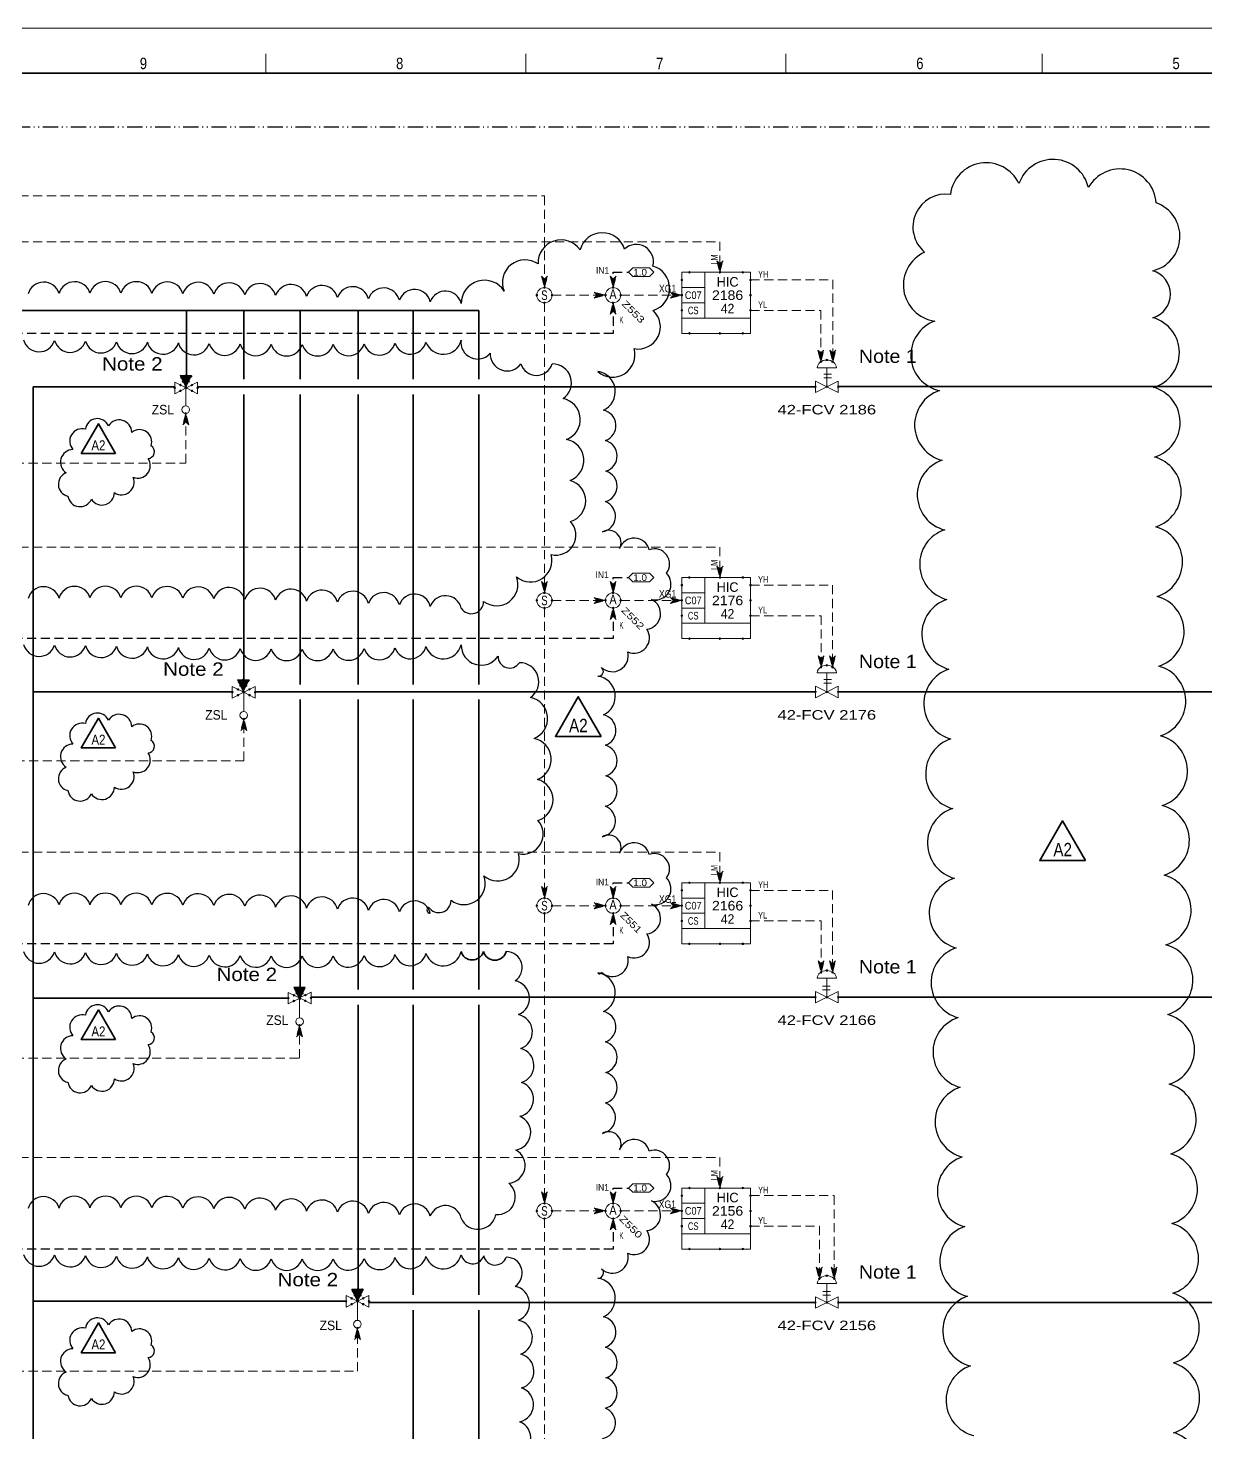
# Model space of a CAD drawing. Header units: millimetres. Extents: x 0 to 841, y 0 to 594.
# Drawn here: x 220.7 to 529.4, y 225.8 to 594 of the extents above; entities that cross this region are included whole.
import ezdxf
from ezdxf.enums import TextEntityAlignment as Align

# ---------------------------------------------------------------- set-up
doc = ezdxf.new("R2010")
doc.units = ezdxf.units.MM
doc.header["$LTSCALE"] = 0.8
doc.header["$PDMODE"] = 32
doc.header["$PDSIZE"] = 0.4
doc.linetypes.add('DASH_DOUBLE_DOT', pattern=[9.2, 5, -1.2, 0.3, -1.2, 0.3, -1.2])
doc.linetypes.add('MEDIUM_DASHED', pattern=[4.5, 3, -1.5])
for name, color, linetype, lineweight in [('1', 7, 'Continuous', 13), ('12', 7, 'Continuous', 25), ('14', 7, 'MEDIUM_DASHED', 25), ('40', 7, 'Continuous', 35), ('43', 7, 'Continuous', 13), ('46', 7, 'MEDIUM_DASHED', 13), ('47', 7, 'Continuous', 13), ('48', 7, 'Continuous', 13), ('50', 7, 'Continuous', 13), ('51', 7, 'Continuous', 25), ('62', 7, 'Continuous', 25), ('9', 7, 'Continuous', 13)]:
    doc.layers.add(name, color=color, linetype=linetype, lineweight=lineweight)
doc.layers.add('36', color=7, linetype='Continuous')
doc.layers.add('45', color=7, linetype='Continuous')

msp = doc.modelspace()

# ---------------------------------------------------------------- linework, layer by layer
at = {"layer": '1'}
for p, q in [((282.9756, 587.2614), (282.9756, 582.2276)), ((351.1362, 587.2614), (351.1362, 582.2276)), ((419.2969, 587.2614), (419.2969, 582.2276)), ((486.4551, 587.2614), (486.4551, 582.2276))]:
    msp.add_line(p, q, dxfattribs=at)
at = {"layer": '1', "lineweight": 35}
msp.add_lwpolyline([(829.263, 112.0142), (829.263, 582.2276), (10.3331, 582.2276), (10.3331, 10.3819)], dxfattribs=at)
at = {"layer": '12', "linetype": 'DASH_DOUBLE_DOT'}
msp.add_line((626, 568), (26, 568), dxfattribs=at)
at = {"layer": '12'}
for p, q in [((292.4031, 342.5197), (290.3559, 342.5197)), ((292.0882, 342.4409), (290.4346, 342.4409)), ((293.2693, 342.5197), (290.5134, 342.5197)), ((293.1906, 342.4409), (290.5134, 342.4409)), ((291.8236, 340.2583), (293.0047, 342.6205)), ((292.7024, 342.4724), (292.5449, 342.3937)), ((290.5134, 342.2047), (291.6945, 339.8425)), ((292.8756, 342.3622), (290.5921, 342.3622)), ((292.7969, 342.2835), (290.5921, 342.2835)), ((290.5921, 342.126), (292.6394, 342.126)), ((293.1118, 342.3622), (290.6709, 342.3622)), ((290.8283, 342.0472), (290.8283, 342.126)), ((290.9071, 341.5748), (292.7181, 341.5748)), ((291.0646, 342.126), (291.7732, 340.4724)), ((291.3008, 341.9685), (291.3008, 341.811)), ((292.4819, 342.0472), (292.4031, 342.0472)), ((292.6236, 342.3937), (292.4661, 342.315)), ((292.5449, 342.315), (292.4661, 342.2362)), ((292.7811, 341.9055), (292.7024, 341.8268)), ((308.4882, 263.3858), (305.7323, 263.3858)), ((308.4094, 263.2283), (305.9685, 263.2283)), ((308.3307, 263.0709), (306.0472, 263.0709)), ((308.252, 262.9134), (306.2047, 262.9134)), ((306.3386, 262.5984), (306.8898, 261.2598)), ((308.0157, 262.7559), (306.4409, 262.7559)), ((308.0157, 262.5984), (306.7559, 262.5984)), ((306.9134, 262.4409), (307.2283, 262.9134)), ((306.9134, 261.811), (307.3071, 262.4409)), ((306.9921, 260.5512), (307.8583, 262.2835)), ((307.9134, 263.1496), (307.9134, 262.9921)), ((308.2283, 263.3858), (308.0709, 263.3071))]:
    msp.add_line(p, q, dxfattribs=at)
at = {"layer": '12', "lineweight": 13}
msp.add_lwpolyline([(0, 594), (841, 594), (841, 0), (0, 0)], close=True, dxfattribs=at)
at = {"layer": '12'}
for points in [[(263.3386, 502.8346), (260.5827, 502.8346), (262, 500), (263.4173, 502.8346)], [(263.3386, 502.7559), (260.6614, 502.7559), (262, 500.0787)], [(262.6299, 501.8898), (262, 500.6299), (261.5276, 501.8898)], [(278.4283, 423.0709), (275.6724, 423.0709), (277.0898, 420.2362), (278.5071, 423.0709)], [(278.4283, 422.9921), (275.7512, 422.9921), (277.0898, 420.315)], [(277.7197, 422.126), (277.0898, 420.8661), (276.6173, 422.126)], [(292.4661, 341.5118), (291.8362, 340.252), (291.3638, 341.5118)], [(308.2283, 263.3858), (305.5512, 263.3858), (306.8898, 260.7087)], [(307.5197, 262.5197), (306.8898, 261.2598), (306.4173, 262.5197)]]:
    msp.add_lwpolyline(points, close=True, dxfattribs=at)
for points in [[(263.3386, 502.7559), (263.1811, 502.6772), (260.7402, 502.6772), (262, 500.1575), (263.2598, 502.6772), (263.1024, 502.5984), (260.8189, 502.5984), (262, 500.2362), (263.1811, 502.5984), (263.1024, 502.5197), (260.8976, 502.5197)], [(263.0236, 502.5197), (263.0236, 502.3622), (260.9764, 502.3622)], [(260.9764, 502.3622), (260.9764, 502.4409), (263.0236, 502.4409)], [(263.0236, 502.3622), (262, 500.315), (261.0551, 502.3622), (261.0551, 502.2047), (261.1339, 502.2835), (262.9449, 502.2835), (262.8661, 502.2047), (261.2126, 502.2047), (262, 500.3937), (262.8661, 502.126), (261.2913, 502.126), (262, 500.4724), (262.7874, 502.0472), (261.3701, 502.0472), (262, 500.5512), (262.7087, 501.9685), (261.4488, 501.9685), (262, 500.6299)], [(262.6299, 501.8898), (262.4724, 501.811), (261.6063, 501.811), (262, 500.7087), (262.5512, 501.811), (262.3937, 501.7323), (261.685, 501.7323), (262, 500.8661), (262, 500.7874), (262.4724, 501.6535), (262.3937, 501.6535), (261.7638, 501.6535), (262, 500.9449), (262.3937, 501.5748), (261.8425, 501.5748), (262, 501.1024), (262, 501.0236), (262.315, 501.4961), (261.9213, 501.4961), (262.0787, 501.1811), (262.2362, 501.4173), (262, 501.4173), (262.0787, 501.3386)], [(278.4283, 422.9921), (278.2709, 422.9134), (275.8299, 422.9134), (277.0898, 420.3937), (278.3496, 422.9134), (278.1921, 422.8346), (275.9087, 422.8346), (277.0898, 420.4724), (278.2709, 422.8346), (278.1921, 422.7559), (275.9874, 422.7559)], [(278.1134, 422.7559), (278.1134, 422.5984), (276.0661, 422.5984)], [(276.0661, 422.5984), (276.0661, 422.6772), (278.1134, 422.6772)], [(278.1134, 422.5984), (277.0898, 420.5512), (276.1449, 422.5984), (276.1449, 422.4409), (276.2236, 422.5197), (278.0346, 422.5197), (277.9559, 422.4409), (276.3024, 422.4409), (277.0898, 420.6299), (277.9559, 422.3622), (276.3811, 422.3622), (277.0898, 420.7087), (277.8772, 422.2835), (276.4598, 422.2835), (277.0898, 420.7874), (277.7984, 422.2047), (276.5386, 422.2047), (277.0898, 420.8661)], [(277.7197, 422.126), (277.5622, 422.0472), (276.6961, 422.0472), (277.0898, 420.9449), (277.6409, 422.0472), (277.4835, 421.9685), (276.7748, 421.9685), (277.0898, 421.1024), (277.0898, 421.0236), (277.5622, 421.8898), (277.4835, 421.8898), (276.8535, 421.8898), (277.0898, 421.1811), (277.4835, 421.811), (276.9323, 421.811), (277.0898, 421.3386), (277.0898, 421.2598), (277.4047, 421.7323), (277.011, 421.7323), (277.1685, 421.4173), (277.326, 421.6535), (277.0898, 421.6535), (277.1685, 421.5748)], [(290.4189, 342.4567), (291.8362, 339.622), (293.2535, 342.4567)], [(290.4976, 342.378), (291.8362, 339.7008), (293.1748, 342.378)], [(290.5764, 342.2992), (291.8362, 339.7795), (293.0961, 342.2992)], [(292.8598, 341.9843), (291.8362, 339.937), (290.8913, 341.9843), (290.8913, 341.8268), (290.9701, 341.9055)], [(291.0488, 341.8268), (291.8362, 340.0157), (292.7024, 341.748), (291.1276, 341.748)], [(291.8362, 340.0945), (292.6236, 341.6693), (291.2063, 341.6693), (291.8362, 340.1732), (292.5449, 341.5906), (291.285, 341.5906), (291.8362, 340.252)], [(292.4661, 341.5118), (292.3087, 341.4331), (291.4425, 341.4331), (291.8362, 340.3307), (292.3874, 341.4331), (292.2299, 341.3543), (291.5213, 341.3543), (291.8362, 340.4882), (291.8362, 340.4094), (292.3087, 341.2756), (292.2299, 341.2756), (291.6, 341.2756), (291.8362, 340.5669), (292.2299, 341.1969), (291.6787, 341.1969), (291.8362, 340.7244), (291.8362, 340.6457), (292.1512, 341.1181), (291.7575, 341.1181), (291.915, 340.8031), (292.0724, 341.0394), (291.8362, 341.0394), (291.915, 340.9606)], [(305.4724, 263.4646), (306.8898, 260.6299), (308.3071, 263.4646), (308.2283, 263.4646)], [(305.6299, 263.3071), (306.8898, 260.7874), (308.1496, 263.3071), (307.9921, 263.2283)], [(305.7087, 263.2283), (306.8898, 260.8661), (308.0709, 263.2283), (307.9921, 263.1496), (305.7874, 263.1496)], [(305.8661, 262.9921), (305.8661, 263.0709), (307.9134, 263.0709)], [(307.9134, 262.9921), (306.8898, 260.9449), (305.9449, 262.9921), (305.9449, 262.8346), (306.0236, 262.9134), (307.8346, 262.9134), (307.7559, 262.8346), (306.1024, 262.8346), (306.8898, 261.0236)], [(306.1811, 262.7559), (306.8898, 261.1024), (307.6772, 262.6772), (306.2598, 262.6772), (306.8898, 261.1811), (307.5984, 262.5984)], [(307.5197, 262.5197), (307.3622, 262.4409), (306.4961, 262.4409), (306.8898, 261.3386), (307.4409, 262.4409), (307.2835, 262.3622), (306.5748, 262.3622), (306.8898, 261.4961), (306.8898, 261.4173), (307.3622, 262.2835), (307.2835, 262.2835), (306.6535, 262.2835), (306.8898, 261.5748)], [(307.2835, 262.2047), (306.7323, 262.2047), (306.8898, 261.7323), (306.8898, 261.6535)], [(307.2047, 262.126), (306.811, 262.126), (306.9685, 261.811), (307.126, 262.0472), (306.8898, 262.0472), (306.9685, 261.9685)]]:
    msp.add_lwpolyline(points, dxfattribs=at)
for p in [(260.9764, 502.3622), (263.3386, 502.7559), (276.0661, 422.5984), (278.4283, 422.9921), (291.6157, 342.0472), (291.852, 341.9685), (305.8661, 262.9921), (308.2283, 263.3858)]:
    msp.add_point(p, dxfattribs=at)
at = {"layer": '14'}
for points in [[(374, 526), (374, 530), (378, 530)], [(374, 522), (374, 514), (174, 514)], [(374, 446), (374, 450), (378, 450)], [(374, 442), (374, 434), (174, 434)], [(374, 366), (374, 370), (378, 370)], [(374, 362), (374, 354), (174, 354)], [(374, 286), (374, 290), (378, 290)], [(374, 286), (374, 290), (378, 290)], [(374, 282), (374, 274), (174, 274)]]:
    msp.add_lwpolyline(points, dxfattribs=at)
at = {"layer": '40'}
for p, q in [((91, 520), (277.2, 520)), ((262.2, 502.6772), (262.2, 520)), ((277.2, 502), (277.2, 520)), ((292, 502), (292, 520)), ((307.2, 502), (307.2, 520)), ((321.6, 502), (321.6, 520)), ((338.8, 502), (338.8, 520)), ((222, 500), (259.1102, 500)), ((265.1102, 500), (427, 500)), ((277.2, 423.0709), (277.2, 498)), ((292, 422), (292, 498)), ((307.2, 422), (307.2, 498)), ((321.6, 422), (321.6, 498)), ((338.8, 422), (338.8, 498)), ((433, 500.0315), (566, 500.0315)), ((222, 420), (274.4205, 420)), ((280.2, 420), (427, 420)), ((566, 420), (433, 420)), ((292, 341.748), (292, 418)), ((307.2, 342), (307.2, 418)), ((321.6, 342), (321.6, 418)), ((338.8, 342), (338.8, 418)), ((288.9331, 339.763), (222, 339.763)), ((294.848, 340), (427, 340)), ((568, 340), (433, 340)), ((307.2, 263.3858), (307.2, 338)), ((321.6, 262), (321.6, 338)), ((338.8, 262), (338.8, 338)), ((303.8087, 260.3362), (222, 260.3362)), ((310, 260), (427, 260)), ((321.6, 183.1496), (321.6, 258)), ((338.8, 182), (338.8, 258)), ((433, 260), (568, 260))]:
    msp.add_line(p, q, dxfattribs=at)
for points in [[(277.2, 520), (292, 520), (307.2, 520), (321.6, 520), (338.8, 520)], [(222, 100), (222, 339.763), (222, 500)]]:
    msp.add_lwpolyline(points, dxfattribs=at)
at = {"layer": '43'}
for p, q in [((379.126, 531.126), (383.578, 531.126)), ((383.578, 528.874), (379.126, 528.874)), ((379.126, 451.126), (383.578, 451.126)), ((383.578, 448.874), (379.126, 448.874)), ((379.126, 371.126), (383.578, 371.126)), ((383.578, 368.874), (379.126, 368.874)), ((379.126, 291.126), (383.578, 291.126)), ((379.126, 291.126), (383.578, 291.126)), ((383.578, 288.874), (379.126, 288.874)), ((383.578, 288.874), (379.126, 288.874))]:
    msp.add_line(p, q, dxfattribs=at)
for points in [[(379.126, 531.126), (378, 530), (379.126, 528.874)], [(383.578, 531.126), (384.7039, 530), (383.578, 528.874)], [(379.126, 451.126), (378, 450), (379.126, 448.874)], [(383.578, 451.126), (384.7039, 450), (383.578, 448.874)], [(379.126, 371.126), (378, 370), (379.126, 368.874)], [(383.578, 371.126), (384.7039, 370), (383.578, 368.874)], [(379.126, 291.126), (378, 290), (379.126, 288.874)], [(379.126, 291.126), (378, 290), (379.126, 288.874)], [(383.578, 291.126), (384.7039, 290), (383.578, 288.874)], [(383.578, 291.126), (384.7039, 290), (383.578, 288.874)]]:
    msp.add_lwpolyline(points, dxfattribs=at)
at = {"layer": '46'}
for p, q in [((358, 524), (372, 524)), ((376, 524), (392, 524)), ((358, 444), (372, 444)), ((376, 444), (392, 444)), ((358, 364), (372, 364)), ((376, 364), (392, 364)), ((358, 284), (372, 284)), ((376, 284), (392, 284))]:
    msp.add_line(p, q, dxfattribs=at)
for points in [[(96, 550), (356, 550), (356, 526), (356.8, 529), (356, 528.2), (355.2, 529), (356, 526)], [(186, 538), (402, 538), (402, 530), (402.8, 533), (402, 532.2), (401.2, 533), (402, 530)], [(410, 528), (431.5614, 528), (431.5614, 506.5614), (432.3614, 509.5614), (431.5614, 508.7614), (430.7614, 509.5614), (431.5614, 506.5614)], [(356, 522), (356, 446), (356.8, 449), (356, 448.2), (355.2, 449), (356, 446)], [(410, 520), (428.4386, 520), (428.4386, 506.5614), (429.2386, 509.5614), (428.4386, 508.7614), (427.6386, 509.5614), (428.4386, 506.5614)], [(138, 480), (262, 480), (262, 493), (261.2, 490), (262, 490.8), (262.8, 490), (262, 493)], [(186, 458), (402, 458), (402, 450), (402.8, 453), (402, 452.2), (401.2, 453), (402, 450)], [(410, 448), (431.5, 448), (431.5, 426.5), (432.3, 429.5), (431.5, 428.7), (430.7, 429.5), (431.5, 426.5)], [(356, 442), (356, 366), (356.8, 369), (356, 368.2), (355.2, 369), (356, 366)], [(410, 440), (428.5, 440), (428.5, 426.5), (429.3, 429.5), (428.5, 428.7), (427.7, 429.5), (428.5, 426.5)], [(138.1213, 402), (277.2, 402), (277.2, 412.9213), (276.4, 409.9213), (277.2, 410.7213), (278, 409.9213), (277.2, 412.9213)], [(186, 378), (402, 378), (402, 370), (402.8, 373), (402, 372.2), (401.2, 373), (402, 370)], [(410, 368), (431.5, 368), (431.5, 346.5), (432.3, 349.5), (431.5, 348.7), (430.7, 349.5), (431.5, 346.5)], [(356, 362), (356, 286), (356.8, 289), (356, 288.2), (355.2, 289), (356, 286)], [(410, 360), (428.5, 360), (428.5, 346.5), (429.3, 349.5), (428.5, 348.7), (427.7, 349.5), (428.5, 346.5)], [(138, 324), (291.8362, 324), (291.8362, 332.622), (291.0362, 329.622), (291.8362, 330.422), (292.6362, 329.622), (291.8362, 332.622)], [(186, 298), (402, 298), (402, 290), (402.8, 293), (402, 292.2), (401.2, 293), (402, 290)], [(410, 288), (431.9559, 288), (431.9559, 266.2449), (432.7559, 269.2449), (431.9559, 268.4449), (431.1559, 269.2449), (431.9559, 266.2449)], [(356, 282), (356, 206), (356.8, 209), (356, 208.2), (355.2, 209), (356, 206)], [(410, 280), (428.0441, 280), (428.0441, 266.2449), (428.8441, 269.2449), (428.0441, 268.4449), (427.2441, 269.2449), (428.0441, 266.2449)], [(138, 242), (307, 242), (307, 253.315), (306.2, 250.315), (307, 251.115), (307.8, 250.315), (307, 253.315)]]:
    msp.add_lwpolyline(points, dxfattribs=at)
for points in [[(402, 530.4), (402.6, 532.6), (402, 532), (401.4, 532.6)], [(402, 530.8), (402.4, 532.2), (402, 531.8), (401.6, 532.2)], [(402, 531.2), (402.2, 531.8), (402, 531.6), (401.8, 531.8)], [(356, 526.4), (356.6, 528.6), (356, 528), (355.4, 528.6)], [(356, 526.8), (356.4, 528.2), (356, 527.8), (355.6, 528.2)], [(356, 527.2), (356.2, 527.8), (356, 527.6), (355.8, 527.8)], [(374, 526), (374.8, 529), (374, 528.2), (373.2, 529)], [(374, 526.4), (374.6, 528.6), (374, 528), (373.4, 528.6)], [(374, 526.8), (374.4, 528.2), (374, 527.8), (373.6, 528.2)], [(374, 527.2), (374.2, 527.8), (374, 527.6), (373.8, 527.8)], [(372, 524), (369, 524.8), (369.8, 524), (369, 523.2)], [(371.6, 524), (369.4, 524.6), (370, 524), (369.4, 523.4)], [(371.2, 524), (369.8, 524.4), (370.2, 524), (369.8, 523.6)], [(370.8, 524), (370.2, 524.2), (370.4, 524), (370.2, 523.8)], [(392, 524), (389, 524.8), (389.8, 524), (389, 523.2)], [(391.6, 524), (389.4, 524.6), (390, 524), (389.4, 523.4)], [(391.2, 524), (389.8, 524.4), (390.2, 524), (389.8, 523.6)], [(390.8, 524), (390.2, 524.2), (390.4, 524), (390.2, 523.8)], [(374, 522.0315), (374.8, 519.0315), (374, 519.8315), (373.2, 519.0315)], [(374, 521.6315), (374.6, 519.4315), (374, 520.0315), (373.4, 519.4315)], [(374, 521.2315), (374.4, 519.8315), (374, 520.2315), (373.6, 519.8315)], [(374, 520.8315), (374.2, 520.2315), (374, 520.4315), (373.8, 520.2315)], [(428.4386, 506.9614), (429.0386, 509.1614), (428.4386, 508.5614), (427.8386, 509.1614)], [(428.4386, 507.3614), (428.8386, 508.7614), (428.4386, 508.3614), (428.0386, 508.7614)], [(428.4386, 507.7614), (428.6386, 508.3614), (428.4386, 508.1614), (428.2386, 508.3614)], [(431.5614, 506.9614), (432.1614, 509.1614), (431.5614, 508.5614), (430.9614, 509.1614)], [(431.5614, 507.3614), (431.9614, 508.7614), (431.5614, 508.3614), (431.1614, 508.7614)], [(431.5614, 507.7614), (431.7614, 508.3614), (431.5614, 508.1614), (431.3614, 508.3614)], [(262, 492.6), (261.4, 490.4), (262, 491), (262.6, 490.4)], [(262, 492.2), (261.6, 490.8), (262, 491.2), (262.4, 490.8)], [(262, 491.8), (261.8, 491.2), (262, 491.4), (262.2, 491.2)], [(402, 450.4), (402.6, 452.6), (402, 452), (401.4, 452.6)], [(402, 450.8), (402.4, 452.2), (402, 451.8), (401.6, 452.2)], [(402, 451.2), (402.2, 451.8), (402, 451.6), (401.8, 451.8)], [(356, 446.4), (356.6, 448.6), (356, 448), (355.4, 448.6)], [(356, 446.8), (356.4, 448.2), (356, 447.8), (355.6, 448.2)], [(356, 447.2), (356.2, 447.8), (356, 447.6), (355.8, 447.8)], [(374, 446), (374.8, 449), (374, 448.2), (373.2, 449)], [(374, 446.4), (374.6, 448.6), (374, 448), (373.4, 448.6)], [(374, 446.8), (374.4, 448.2), (374, 447.8), (373.6, 448.2)], [(374, 447.2), (374.2, 447.8), (374, 447.6), (373.8, 447.8)], [(372, 444), (369, 444.8), (369.8, 444), (369, 443.2)], [(371.6, 444), (369.4, 444.6), (370, 444), (369.4, 443.4)], [(371.2, 444), (369.8, 444.4), (370.2, 444), (369.8, 443.6)], [(370.8, 444), (370.2, 444.2), (370.4, 444), (370.2, 443.8)], [(374, 442.0315), (374.8, 439.0315), (374, 439.8315), (373.2, 439.0315)], [(392, 444), (389, 444.8), (389.8, 444), (389, 443.2)], [(391.6, 444), (389.4, 444.6), (390, 444), (389.4, 443.4)], [(391.2, 444), (389.8, 444.4), (390.2, 444), (389.8, 443.6)], [(390.8, 444), (390.2, 444.2), (390.4, 444), (390.2, 443.8)], [(374, 441.6315), (374.6, 439.4315), (374, 440.0315), (373.4, 439.4315)], [(374, 441.2315), (374.4, 439.8315), (374, 440.2315), (373.6, 439.8315)], [(374, 440.8315), (374.2, 440.2315), (374, 440.4315), (373.8, 440.2315)], [(428.5, 426.9), (429.1, 429.1), (428.5, 428.5), (427.9, 429.1)], [(428.5, 427.3), (428.9, 428.7), (428.5, 428.3), (428.1, 428.7)], [(428.5, 427.7), (428.7, 428.3), (428.5, 428.1), (428.3, 428.3)], [(431.5, 426.9), (432.1, 429.1), (431.5, 428.5), (430.9, 429.1)], [(431.5, 427.3), (431.9, 428.7), (431.5, 428.3), (431.1, 428.7)], [(431.5, 427.7), (431.7, 428.3), (431.5, 428.1), (431.3, 428.3)], [(277.2, 412.5213), (276.6, 410.3213), (277.2, 410.9213), (277.8, 410.3213)], [(277.2, 412.1213), (276.8, 410.7213), (277.2, 411.1213), (277.6, 410.7213)], [(277.2, 411.7213), (277, 411.1213), (277.2, 411.3213), (277.4, 411.1213)], [(402, 370.4), (402.6, 372.6), (402, 372), (401.4, 372.6)], [(402, 370.8), (402.4, 372.2), (402, 371.8), (401.6, 372.2)], [(356, 366.4), (356.6, 368.6), (356, 368), (355.4, 368.6)], [(356, 366.8), (356.4, 368.2), (356, 367.8), (355.6, 368.2)], [(374, 366), (374.8, 369), (374, 368.2), (373.2, 369)], [(374, 366.4), (374.6, 368.6), (374, 368), (373.4, 368.6)], [(374, 366.8), (374.4, 368.2), (374, 367.8), (373.6, 368.2)], [(402, 371.2), (402.2, 371.8), (402, 371.6), (401.8, 371.8)], [(356, 367.2), (356.2, 367.8), (356, 367.6), (355.8, 367.8)], [(372, 364), (369, 364.8), (369.8, 364), (369, 363.2)], [(371.6, 364), (369.4, 364.6), (370, 364), (369.4, 363.4)], [(374, 367.2), (374.2, 367.8), (374, 367.6), (373.8, 367.8)], [(392, 364), (389, 364.8), (389.8, 364), (389, 363.2)], [(391.6, 364), (389.4, 364.6), (390, 364), (389.4, 363.4)], [(371.2, 364), (369.8, 364.4), (370.2, 364), (369.8, 363.6)], [(370.8, 364), (370.2, 364.2), (370.4, 364), (370.2, 363.8)], [(374, 362.0315), (374.8, 359.0315), (374, 359.8315), (373.2, 359.0315)], [(374, 361.6315), (374.6, 359.4315), (374, 360.0315), (373.4, 359.4315)], [(374, 361.2315), (374.4, 359.8315), (374, 360.2315), (373.6, 359.8315)], [(374, 360.8315), (374.2, 360.2315), (374, 360.4315), (373.8, 360.2315)], [(391.2, 364), (389.8, 364.4), (390.2, 364), (389.8, 363.6)], [(390.8, 364), (390.2, 364.2), (390.4, 364), (390.2, 363.8)], [(428.5, 346.9), (429.1, 349.1), (428.5, 348.5), (427.9, 349.1)], [(428.5, 347.3), (428.9, 348.7), (428.5, 348.3), (428.1, 348.7)], [(428.5, 347.7), (428.7, 348.3), (428.5, 348.1), (428.3, 348.3)], [(431.5, 346.9), (432.1, 349.1), (431.5, 348.5), (430.9, 349.1)], [(431.5, 347.3), (431.9, 348.7), (431.5, 348.3), (431.1, 348.7)], [(431.5, 347.7), (431.7, 348.3), (431.5, 348.1), (431.3, 348.3)], [(291.8362, 332.222), (291.2362, 330.022), (291.8362, 330.622), (292.4362, 330.022)], [(291.8362, 331.822), (291.4362, 330.422), (291.8362, 330.822), (292.2362, 330.422)], [(291.8362, 331.422), (291.6362, 330.822), (291.8362, 331.022), (292.0362, 330.822)], [(402, 290.4), (402.6, 292.6), (402, 292), (401.4, 292.6)], [(402, 290.8), (402.4, 292.2), (402, 291.8), (401.6, 292.2)], [(402, 291.2), (402.2, 291.8), (402, 291.6), (401.8, 291.8)], [(356, 286.4), (356.6, 288.6), (356, 288), (355.4, 288.6)], [(356, 286.8), (356.4, 288.2), (356, 287.8), (355.6, 288.2)], [(356, 287.2), (356.2, 287.8), (356, 287.6), (355.8, 287.8)], [(374, 286), (374.8, 289), (374, 288.2), (373.2, 289)], [(374, 286), (374.8, 289), (374, 288.2), (373.2, 289)], [(374, 286.4), (374.6, 288.6), (374, 288), (373.4, 288.6)], [(374, 286.4), (374.6, 288.6), (374, 288), (373.4, 288.6)], [(374, 286.8), (374.4, 288.2), (374, 287.8), (373.6, 288.2)], [(374, 286.8), (374.4, 288.2), (374, 287.8), (373.6, 288.2)], [(374, 287.2), (374.2, 287.8), (374, 287.6), (373.8, 287.8)], [(374, 287.2), (374.2, 287.8), (374, 287.6), (373.8, 287.8)], [(372, 284), (369, 284.8), (369.8, 284), (369, 283.2)], [(372, 284), (369, 284.8), (369.8, 284), (369, 283.2)], [(371.6, 284), (369.4, 284.6), (370, 284), (369.4, 283.4)], [(371.6, 284), (369.4, 284.6), (370, 284), (369.4, 283.4)], [(371.2, 284), (369.8, 284.4), (370.2, 284), (369.8, 283.6)], [(371.2, 284), (369.8, 284.4), (370.2, 284), (369.8, 283.6)], [(370.8, 284), (370.2, 284.2), (370.4, 284), (370.2, 283.8)], [(370.8, 284), (370.2, 284.2), (370.4, 284), (370.2, 283.8)], [(392, 284), (389, 284.8), (389.8, 284), (389, 283.2)], [(391.6, 284), (389.4, 284.6), (390, 284), (389.4, 283.4)], [(391.2, 284), (389.8, 284.4), (390.2, 284), (389.8, 283.6)], [(390.8, 284), (390.2, 284.2), (390.4, 284), (390.2, 283.8)], [(374, 282.0315), (374.8, 279.0315), (374, 279.8315), (373.2, 279.0315)], [(374, 282.0315), (374.8, 279.0315), (374, 279.8315), (373.2, 279.0315)], [(374, 281.6315), (374.6, 279.4315), (374, 280.0315), (373.4, 279.4315)], [(374, 281.6315), (374.6, 279.4315), (374, 280.0315), (373.4, 279.4315)], [(374, 281.2315), (374.4, 279.8315), (374, 280.2315), (373.6, 279.8315)], [(374, 281.2315), (374.4, 279.8315), (374, 280.2315), (373.6, 279.8315)], [(374, 280.8315), (374.2, 280.2315), (374, 280.4315), (373.8, 280.2315)], [(374, 280.8315), (374.2, 280.2315), (374, 280.4315), (373.8, 280.2315)], [(428.0441, 266.6449), (428.6441, 268.8449), (428.0441, 268.2449), (427.4441, 268.8449)], [(431.9559, 266.6449), (432.5559, 268.8449), (431.9559, 268.2449), (431.3559, 268.8449)], [(428.0441, 267.0449), (428.4441, 268.4449), (428.0441, 268.0449), (427.6441, 268.4449)], [(428.0441, 267.4449), (428.2441, 268.0449), (428.0441, 267.8449), (427.8441, 268.0449)], [(431.9559, 267.0449), (432.3559, 268.4449), (431.9559, 268.0449), (431.5559, 268.4449)], [(431.9559, 267.4449), (432.1559, 268.0449), (431.9559, 267.8449), (431.7559, 268.0449)], [(307, 252.915), (306.4, 250.715), (307, 251.315), (307.6, 250.715)], [(307, 252.515), (306.6, 251.115), (307, 251.515), (307.4, 251.115)], [(307, 252.115), (306.8, 251.515), (307, 251.715), (307.2, 251.515)]]:
    msp.add_lwpolyline(points, close=True, dxfattribs=at)
at = {"layer": '47'}
for p, q in [((427.5, 505), (432.5, 505)), ((430, 500), (430, 505)), ((262, 500), (262, 495)), ((432.5, 425), (427.5, 425)), ((430, 420), (430, 425)), ((277.2, 419.9213), (277.2, 414.9213)), ((427.5, 345), (432.5, 345)), ((430, 340), (430, 345)), ((291.8362, 339.622), (291.8362, 334.622)), ((427.5, 265), (432.5, 265)), ((430, 260), (430, 265)), ((307, 260.315), (307, 255.315))]:
    msp.add_line(p, q, dxfattribs=at)
for points in [[(262.1102, 499.685), (259.1102, 498.185), (259.1102, 501.185)], [(262, 499.9213), (260.5, 502.9213), (263.5, 502.9213)], [(262.1102, 499.685), (265.1102, 501.185), (265.1102, 498.185)], [(430, 500), (433, 501.5), (433, 498.5), (427, 501.5), (427, 498.5)], [(277.2, 419.9213), (274.2, 418.4213), (274.2, 421.4213)], [(277.0898, 420.1575), (275.5898, 423.1575), (278.5898, 423.1575)], [(277.2, 419.9213), (280.2, 421.4213), (280.2, 418.4213)], [(430, 420), (427, 421.5), (427, 418.5), (433, 421.5), (433, 418.5)], [(291.8362, 339.5433), (290.3362, 342.5433), (293.3362, 342.5433)], [(291.8598, 339.7677), (288.8598, 338.2677), (288.8598, 341.2677)], [(291.848, 339.8055), (294.848, 341.3055), (294.848, 338.3055)], [(430, 340), (433, 341.5), (433, 338.5), (427, 341.5), (427, 338.5)], [(307, 260.315), (304, 258.815), (304, 261.815)], [(307.0472, 260.3858), (305.5472, 263.3858), (308.5472, 263.3858)], [(307, 260.315), (310, 261.815), (310, 258.815)], [(430, 260), (433, 261.5), (433, 258.5), (427, 261.5), (427, 258.5)]]:
    msp.add_lwpolyline(points, close=True, dxfattribs=at)
for centre in [(262, 494), (277.2, 413.9213), (291.8362, 333.622), (307, 254.315)]:
    msp.add_circle(centre, 1, dxfattribs=at)
for centre, major_axis, start_param, end_param in [((430, 505), (2.5, 0), 6.28318531, 9.42477796), ((430, 425), (-2.5, 0), 3.14159265, 6.28318531), ((430, 345), (2.5, 0), 6.28318531, 9.42477796), ((430, 265), (2.5, 0), 6.28318531, 9.42477796)]:
    msp.add_ellipse(centre, major_axis=major_axis, ratio=0.8, start_param=start_param, end_param=end_param, dxfattribs=at)
for p in [(428.4386, 506.5614), (430, 507), (431.5614, 506.5614), (261.2504, 501.4213), (262, 502.9213), (262.7504, 501.4213), (259.1102, 499.685), (260.6102, 500.4354), (260.6102, 498.9354), (262, 500), (262, 499.9213), (262.1102, 499.685), (263.6102, 500.4346), (263.6102, 498.9346), (265.1102, 499.685), (427, 500), (430, 500), (433, 500), (262, 493), (430, 427), (428.5, 426.5), (431.5, 426.5), (274.2, 419.9213), (275.7, 420.6717), (276.3402, 421.6575), (277.0898, 423.1575), (277.0898, 420.1575), (277.2, 419.9213), (277.8402, 421.6575), (278.7, 420.6709), (280.2, 419.9213), (427, 420), (430, 420), (433, 420), (275.7, 419.1717), (278.7, 419.1709), (277.2, 412.9213), (428.5, 346.5), (430, 347), (431.5, 346.5), (291.8362, 342.5433), (288.8598, 339.7677), (290.3598, 340.5181), (290.3598, 339.0181), (291.0866, 341.0433), (291.8362, 339.622), (291.8362, 339.5433), (291.848, 339.8055), (291.8598, 339.7677), (292.5866, 341.0433), (293.348, 340.5551), (293.348, 339.0551), (294.848, 339.8055), (427, 340), (430, 340), (433, 340), (291.8362, 332.622), (428.0441, 266.2449), (430, 267), (431.9559, 266.2449), (306.2976, 261.8858), (307.0472, 263.3858), (307.7976, 261.8858), (304, 260.315), (305.5, 261.0654), (305.5, 259.5654), (307, 260.315), (307.0472, 260.3858), (308.5, 261.0646), (308.5, 259.5646), (310, 260.315), (427, 260), (430, 260), (433, 260), (307, 253.315)]:
    msp.add_point(p, dxfattribs=at)
at = {"layer": '48'}
for p, q in [((398, 530), (398, 518)), ((392, 526), (398, 526)), ((392, 522), (398, 522)), ((398, 450), (398, 438)), ((392, 446), (398, 446)), ((392, 442), (398, 442)), ((398, 370), (398, 358)), ((392, 366), (398, 366)), ((392, 362), (398, 362)), ((398, 290), (398, 278)), ((392, 286), (398, 286)), ((392, 282), (398, 282))]:
    msp.add_line(p, q, dxfattribs=at)
for points in [[(392, 530), (410, 530), (410, 518), (392, 518)], [(392, 450), (410, 450), (410, 438), (392, 438)], [(392, 370), (410, 370), (410, 358), (392, 358)], [(392, 290), (410, 290), (410, 278), (392, 278)]]:
    msp.add_lwpolyline(points, close=True, dxfattribs=at)
for points in [[(392, 518), (392, 514), (410, 514), (410, 518)], [(392, 438), (392, 434), (410, 434), (410, 438)], [(392, 358), (392, 354), (410, 354), (410, 358)], [(392, 278), (392, 274), (410, 274), (410, 278)]]:
    msp.add_lwpolyline(points, dxfattribs=at)
for centre in [(356, 524), (374, 524), (356, 444), (374, 444), (356, 364), (374, 364), (356, 284), (374, 284), (374, 284)]:
    msp.add_circle(centre, 2, dxfattribs=at)
for p in [(394, 530), (402, 530), (408, 530), (392, 528), (410, 528), (354, 524), (356, 526), (358, 524), (372, 524), (374, 526), (376, 524), (392, 524), (410, 524), (356, 522), (374, 522), (392, 520), (410, 520), (394, 514), (402, 514), (408, 514), (394, 450), (402, 450), (408, 450), (356, 446), (374, 446), (392, 448), (410, 448), (354, 444), (356, 442), (358, 444), (372, 444), (374, 442), (376, 444), (392, 444), (410, 444), (392, 440), (410, 440), (394, 434), (402, 434), (408, 434), (392, 368), (394, 370), (402, 370), (408, 370), (410, 368), (356, 366), (374, 366), (354, 364), (356, 362), (358, 364), (372, 364), (374, 362), (376, 364), (392, 364), (410, 364), (392, 360), (410, 360), (394, 354), (402, 354), (408, 354), (392, 288), (394, 290), (402, 290), (408, 290), (410, 288), (354, 284), (356, 286), (358, 284), (372, 284), (374, 286), (376, 284), (392, 284), (410, 284), (356, 282), (374, 282), (392, 280), (410, 280), (394, 274), (402, 274), (408, 274)]:
    msp.add_point(p, dxfattribs=at)
at = {"layer": '50'}
for p, q in [((429.2, 503.3), (431.2, 503.3)), ((429.2, 502.3), (431.2, 502.3)), ((431.2, 423.3), (429.2, 423.3)), ((431.2, 422.3), (429.2, 422.3)), ((428.9102, 342.9), (430.9102, 342.9)), ((428.9102, 341.9), (430.9102, 341.9)), ((429, 262.9), (431, 262.9)), ((429, 261.9), (431, 261.9))]:
    msp.add_line(p, q, dxfattribs=at)
at = {"layer": '50', "lineweight": 35}
for points in [[(243.6079, 482.5094), (234.6079, 482.5094), (239.1071, 490.3016)], [(370.8819, 408.3504), (358.8819, 408.3504), (364.8819, 418.7402)], [(243.6079, 405.3441), (234.6079, 405.3441), (239.1071, 413.1362)], [(497.811, 375.8307), (485.811, 375.8307), (491.811, 386.2205)], [(243.6079, 328.8874), (234.6079, 328.8874), (239.1071, 336.6795)], [(243.6079, 246.8402), (234.6079, 246.8402), (239.1071, 254.6323)]]:
    msp.add_lwpolyline(points, close=True, dxfattribs=at)
at = {"layer": '51'}
for centre, radius, start, end in [((471.7787, 549.2369), 9.4668, 25.28167, 172.76126), ((489.2901, 550.0803), 9.506, 12.85141, 160.331), ((506.8503, 547.6021), 9.4792, 3.54164, 151.02123), ((461.2149, 541.8668), 8.6428, 82.20352, 229.68311), ((513.2772, 539.4188), 9.279, 283.43459, 70.91419), ((360.3719, 532.4308), 6.0484, 34.89865, 182.37824), ((371.1761, 534.2875), 6.0597, 17.17383, 164.65342), ((380.0512, 532.7671), 4.5249, 345.5135, 132.99309), ((459.5841, 526.6289), 9.512, 114.61017, 262.08977), ((350.9129, 527.3378), 5.9256, 54.79874, 202.27834), ((382.77, 525.8193), 6.0487, 286.57065, 74.05024), ((513.6638, 524.2416), 6.4015, 286.4758, 73.95539), ((224.754, 523.2047), 4.2241, 17.06038, 164.53997), ((232.856, 523.2914), 4.2241, 16.68561, 164.1652), ((240.9588, 523.3266), 4.2241, 16.33207, 163.81166), ((249.0621, 523.313), 4.2241, 15.99661, 163.4762), ((257.1654, 523.2531), 4.2241, 15.6765, 163.15609), ((265.2686, 523.1488), 4.2241, 15.36929, 162.84888), ((273.3714, 523.0018), 4.2241, 15.07277, 162.55236), ((281.4734, 522.8135), 4.2241, 14.78492, 162.26451), ((289.5746, 522.585), 4.2241, 14.50383, 161.98342), ((297.6747, 522.3171), 4.2241, 14.22767, 161.70726), ((340.2787, 521.8134), 6.1055, 32.47257, 179.95216), ((305.7735, 522.0103), 4.2241, 13.95461, 161.4342), ((313.8707, 521.6651), 4.2241, 13.68283, 161.16242), ((321.9662, 521.2813), 4.2241, 13.40963, 160.88922), ((330.0596, 520.8587), 4.2241, 13.13261, 160.61221), ((380.538, 515.7298), 5.8379, 259.84532, 47.32491), ((461.5425, 508.2773), 9.5091, 110.09745, 257.57704), ((512.8928, 508.9469), 9.5144, 286.746, 74.22559), ((223.5927, 513.3856), 4.2241, 195.33107, 342.81066), ((231.7051, 513.2423), 4.2241, 195.16579, 342.64539), ((239.8156, 513.0808), 4.2241, 195.07232, 342.55192), ((247.9246, 512.911), 4.2241, 195.04887, 342.52846), ((329.4821, 513.3166), 4.8194, 199.27296, 346.75256), ((338.4813, 511.6127), 4.3495, 172.0784, 319.55799), ((256.0321, 512.743), 4.2241, 195.09793, 342.57752), ((264.1383, 512.5871), 4.2241, 195.21821, 342.6978), ((272.2434, 512.4535), 4.2241, 195.41336, 342.89295), ((280.3473, 512.353), 4.2241, 195.6871, 343.16669), ((288.4501, 512.2968), 4.2241, 196.03792, 343.51751), ((296.5512, 512.2963), 4.2241, 196.47557, 343.95516), ((304.6501, 512.3643), 4.2241, 197.00723, 344.48682), ((312.7459, 512.5137), 4.2241, 197.62796, 345.10755), ((320.837, 512.7589), 4.2241, 198.36379, 345.84338), ((346.2212, 508.5903), 4.4342, 177.4031, 324.88269), ((373.8818, 508.3784), 5.8514, 228.44025, 15.91984), ((353.9299, 507.2086), 4.2457, 195.98227, 343.46186), ((358.1082, 501.0311), 4.97, 303.76842, 91.24801), ((369.2535, 498.7275), 5.325, 294.46205, 81.94164), ((462.5294, 489.9727), 9.5144, 108.58574, 256.06533), ((513.0921, 490.6674), 9.5144, 287.02389, 74.50348), ((359.781, 491.3971), 5.6093, 291.3182, 78.79779), ((370.5683, 489.8101), 4.1666, 290.18341, 77.663), ((238.8559, 488.455), 3.1871, 24.56383, 172.04342), ((244.5423, 488.0299), 3.2915, 0.40126, 147.88085), ((234.8513, 485.7352), 3.2727, 74.98136, 222.46095), ((249.8536, 485.5298), 3.2322, 341.20064, 128.68023), ((360.7219, 480.6707), 5.6095, 291.22855, 78.70814), ((232.4516, 480.2326), 3.2932, 90.25556, 237.73515), ((252.0358, 482.9654), 1.7576, 272.56471, 60.04431), ((370.8945, 481.8846), 4.1657, 287.04689, 74.52648), ((249.4285, 479.3103), 3.2895, 247.78486, 35.26445), ((463.2294, 471.7062), 9.5144, 108.32394, 255.80353), ((513.3727, 472.3911), 9.5144, 287.25546, 74.73505), ((231.7924, 474.4541), 3.1891, 110.15454, 257.63413), ((245.1599, 474.9674), 3.2915, 235.737, 23.21659), ((361.2145, 470.0543), 5.6029, 286.5823, 74.06189), ((370.8913, 473.9193), 4.1666, 285.43128, 72.91088), ((234.3127, 471.8233), 3.2397, 188.59755, 336.07714), ((240.037, 472.2581), 3.2698, 212.32812, 359.80771), ((370.445, 466.0395), 4.1646, 280.59535, 68.07494), ((359.0079, 461.0892), 5.2354, 255.89198, 43.37157), ((372.8242, 459.1094), 3.2633, 332.15274, 119.63233), ((379.5412, 456.3047), 4.0399, 14.04413, 161.52372), ((463.8535, 453.4393), 9.5144, 108.11034, 255.58993), ((513.72, 454.118), 9.5144, 287.44286, 74.92245), ((384.8263, 453.5625), 3.9653, 322.67005, 110.14964), ((352.3687, 454.4123), 5.5965, 229.12711, 16.6067), ((343.4512, 448.2198), 5.6091, 232.97998, 20.45957), ((385.0178, 448.2588), 4.1444, 256.90958, 44.38918), ((224.754, 443.3717), 4.2241, 17.06038, 164.53997), ((232.856, 443.4584), 4.2241, 16.68561, 164.1652), ((240.9588, 443.4936), 4.2241, 16.33207, 163.81166), ((249.0621, 443.48), 4.2241, 15.99661, 163.4762), ((257.1654, 443.4201), 4.2241, 15.6765, 163.15609), ((265.2686, 443.3158), 4.2241, 15.36929, 162.84888), ((273.3714, 443.1688), 4.2241, 15.07277, 162.55236), ((281.4734, 442.9805), 4.2241, 14.78492, 162.26451), ((289.5746, 442.752), 4.2241, 14.50383, 161.98342), ((297.6747, 442.4841), 4.2241, 14.22767, 161.70726), ((305.7735, 442.1773), 4.2241, 13.95461, 161.4342), ((313.8707, 441.8321), 4.2241, 13.68283, 161.16242), ((321.9662, 441.4483), 4.2241, 13.40963, 160.88922), ((330.0596, 441.0257), 4.2241, 13.13261, 160.61221), ((336.8676, 443.7239), 3.2065, 212.83153, 0.31112), ((382.3346, 440.5174), 4.0949, 277.30466, 64.78425), ((464.4172, 435.1726), 9.5144, 107.94536, 255.42495), ((514.1202, 435.848), 9.5144, 287.58682, 75.06642), ((379.4784, 434.2207), 4.0495, 246.02115, 33.50074), ((223.5927, 433.5526), 4.2241, 195.33107, 342.81066), ((231.7051, 433.4093), 4.2241, 195.16579, 342.64539), ((239.8156, 433.2478), 4.2241, 195.07232, 342.55192), ((247.9246, 433.078), 4.2241, 195.04887, 342.52846), ((256.0321, 432.91), 4.2241, 195.09793, 342.57752), ((264.1383, 432.7541), 4.2241, 195.21821, 342.6978), ((272.2434, 432.6205), 4.2241, 195.41336, 342.89295), ((280.3473, 432.52), 4.2241, 195.6871, 343.16669), ((288.4501, 432.4638), 4.2241, 196.03792, 343.51751), ((296.5512, 432.4633), 4.2241, 196.47557, 343.95516), ((304.6501, 432.5313), 4.2241, 197.00723, 344.48682), ((312.7459, 432.6807), 4.2241, 197.62796, 345.10755), ((320.837, 432.9259), 4.2241, 198.36379, 345.84338), ((329.4821, 433.4836), 4.8194, 199.27296, 346.75256), ((339.4385, 432.2946), 5.266, 179.08036, 326.55995), ((346.892, 429.3436), 3.0596, 179.08036, 326.55995), ((349.5533, 422.6888), 4.97, 303.76842, 91.24801), ((373.8017, 429.4754), 4.1643, 227.05759, 14.53718), ((370.1479, 425.421), 1.2957, 263.44461, 50.92421), ((369.2535, 418.8614), 5.325, 294.46205, 81.94164), ((464.9355, 416.9067), 9.5144, 107.82568, 255.30527), ((514.5594, 417.5809), 9.5144, 287.68833, 75.16792), ((351.2261, 413.0547), 5.6093, 291.3182, 78.79779), ((238.8559, 411.2896), 3.1871, 24.56383, 172.04342), ((244.5423, 410.8645), 3.2915, 0.40126, 147.88085), ((370.5683, 409.9439), 4.1666, 290.18341, 77.663), ((234.8513, 408.5698), 3.2727, 74.98136, 222.46095), ((249.8536, 408.3644), 3.2322, 341.20064, 128.68023), ((232.4516, 403.0672), 3.2932, 90.25556, 237.73515), ((252.0358, 405.8), 1.7576, 272.56471, 60.04431), ((352.167, 402.3283), 5.6095, 291.22855, 78.70814), ((370.8945, 402.0184), 4.1657, 287.04689, 74.52648), ((465.4229, 398.6421), 9.5144, 107.75153, 255.23112), ((515.0243, 399.3163), 9.5144, 287.74854, 75.22813), ((249.4285, 402.145), 3.2895, 247.78486, 35.26445), ((231.7924, 397.2887), 3.1891, 110.15454, 257.63413), ((245.1599, 397.8021), 3.2915, 235.737, 23.21659), ((370.8913, 394.0531), 4.1666, 285.43128, 72.91088), ((234.3127, 394.6579), 3.2397, 188.59755, 336.07714), ((240.037, 395.0928), 3.2698, 212.32812, 359.80771), ((352.6596, 391.712), 5.6029, 286.5823, 74.06189), ((370.445, 386.1733), 4.1646, 280.59535, 68.07494), ((465.8935, 380.379), 9.5144, 107.72134, 255.20093), ((515.5019, 381.0539), 9.5144, 287.76795, 75.24754), ((350.4529, 382.7468), 5.2354, 255.89198, 43.37157), ((372.8242, 379.2432), 3.2633, 332.15274, 119.63233), ((379.5412, 376.4385), 4.0399, 14.04413, 161.52372), ((343.8137, 376.0699), 5.5965, 229.12711, 16.6067), ((384.8263, 373.6963), 3.9653, 322.67005, 110.14964), ((515.9792, 362.7934), 9.5144, 287.74652, 75.22611), ((334.8962, 369.8774), 5.6091, 232.97998, 20.45957), ((385.0178, 368.3926), 4.1444, 256.90958, 44.38918), ((466.3615, 362.1179), 9.5144, 107.73514, 255.21473), ((224.754, 362.9402), 4.2241, 17.06038, 164.53997), ((232.856, 363.0268), 4.2241, 16.68561, 164.1652), ((240.9588, 363.062), 4.2241, 16.33207, 163.81166), ((249.0621, 363.0484), 4.2241, 15.99661, 163.4762), ((257.1654, 362.9885), 4.2241, 15.6765, 163.15609), ((265.2686, 362.8842), 4.2241, 15.36929, 162.84888), ((273.3714, 362.7373), 4.2241, 15.07277, 162.55236), ((281.4734, 362.549), 4.2241, 14.78492, 162.26451), ((289.5746, 362.3204), 4.2241, 14.50383, 161.98342), ((297.6747, 362.0525), 4.2241, 14.22767, 161.70726), ((305.7735, 361.7458), 4.2241, 13.95461, 161.4342), ((313.8707, 361.4005), 4.2241, 13.68283, 161.16242), ((321.9662, 361.0168), 4.2241, 13.40963, 160.88922), ((328.3126, 365.3816), 3.2065, 212.83153, 0.31112), ((326.0868, 362.8863), 0.8901, 121.76439, 269.24399), ((382.3346, 360.6512), 4.0949, 277.30466, 64.78425), ((379.4784, 354.3545), 4.0495, 246.02115, 33.50074), ((516.4429, 344.5345), 9.5144, 287.68393, 75.16352), ((223.5927, 353.121), 4.2241, 195.33107, 342.81066), ((231.7051, 352.9778), 4.2241, 195.16579, 342.64539), ((239.8156, 352.8162), 4.2241, 195.07233, 342.55192), ((247.9246, 352.6464), 4.2241, 195.04887, 342.52846), ((256.0321, 352.4784), 4.2241, 195.09793, 342.57752), ((264.1383, 352.3225), 4.2241, 195.21821, 342.6978), ((272.2434, 352.1889), 4.2241, 195.41336, 342.89295), ((280.3473, 352.0885), 4.2241, 195.6871, 343.16669), ((288.4501, 352.0322), 4.2241, 196.03792, 343.51751), ((296.5512, 352.0317), 4.2241, 196.47557, 343.95516), ((304.6501, 352.0997), 4.2241, 197.00723, 344.48682), ((312.7459, 352.2492), 4.2241, 197.62796, 345.10755), ((320.837, 352.4943), 4.2241, 198.36379, 345.84338), ((329.4821, 353.052), 4.8194, 199.27296, 346.75256), ((346.0292, 347.7875), 4.1602, 302.92206, 90.40165), ((373.8017, 349.6092), 4.1643, 227.05759, 14.53718), ((466.8409, 343.8592), 9.5144, 107.79301, 255.2726), ((370.4568, 346.6138), 0.5107, 206.55184, 354.03143), ((369.2535, 341.1131), 5.325, 294.46205, 81.94164), ((347.4608, 339.7365), 4.6337, 292.20952, 79.68911), ((234.8513, 332.1132), 3.2727, 74.98136, 222.46095), ((238.8559, 334.8329), 3.1871, 24.56383, 172.04342), ((244.5423, 334.4079), 3.2915, 0.40126, 147.88085), ((249.8536, 331.9077), 3.2322, 341.20064, 128.68023), ((348.214, 330.9216), 4.6338, 290.07901, 77.5586), ((370.5683, 332.1957), 4.1666, 290.18341, 77.663), ((516.8802, 326.2768), 9.5144, 287.58012, 75.05971), ((467.3457, 325.6032), 9.5144, 107.89512, 255.37471), ((232.4516, 326.6106), 3.2932, 90.25556, 237.73515), ((252.0358, 329.3433), 1.7576, 272.56471, 60.04431), ((370.8945, 324.2702), 4.1657, 287.04689, 74.52648), ((249.4285, 325.6883), 3.2895, 247.78486, 35.26445), ((348.6204, 322.0898), 4.6335, 287.709, 75.18859), ((231.7924, 320.832), 3.1891, 110.15454, 257.63413), ((245.1599, 321.3454), 3.2915, 235.737, 23.21659), ((234.3127, 318.2013), 3.2397, 188.59755, 336.07714), ((240.037, 318.6361), 3.2698, 212.32812, 359.80771), ((348.5163, 313.297), 4.6331, 283.45259, 70.93218), ((370.8913, 316.3048), 4.1666, 285.43128, 72.91088), ((517.2776, 308.0203), 9.5144, 287.43437, 74.91396), ((467.8901, 307.3505), 9.5144, 108.04205, 255.52164), ((370.445, 308.425), 4.1646, 280.59535, 68.07494), ((347.7695, 304.5326), 4.6329, 279.32696, 66.80655), ((372.8242, 301.4949), 3.2633, 332.15274, 119.63233), ((379.5412, 298.6903), 4.0399, 14.04413, 161.52372), ((346.31, 295.8908), 4.6317, 274.01563, 61.49523), ((384.8263, 295.948), 3.9653, 322.67005, 110.14964), ((517.6215, 289.7646), 9.5144, 287.24473, 74.72432), ((468.4887, 289.1016), 9.5144, 108.23585, 255.71544), ((343.769, 287.6742), 4.5982, 263.97502, 51.45461), ((385.0178, 290.6443), 4.1444, 256.90958, 44.38918), ((224.754, 283.5231), 4.2241, 17.06038, 164.53997), ((232.856, 283.6098), 4.2241, 16.68561, 164.1652), ((240.9588, 283.6449), 4.2241, 16.33207, 163.81166), ((249.0621, 283.6314), 4.2241, 15.99661, 163.4762), ((257.1654, 283.5715), 4.2241, 15.6765, 163.15609), ((265.2686, 283.4672), 4.2241, 15.36929, 162.84888), ((273.3714, 283.3202), 4.2241, 15.07277, 162.55236), ((281.4734, 283.1319), 4.2241, 14.78492, 162.26451), ((289.5746, 282.9034), 4.2241, 14.50383, 161.98342), ((297.6747, 282.6354), 4.2241, 14.22767, 161.70726), ((305.7735, 282.3287), 4.2241, 13.95461, 161.4342), ((313.8707, 281.9835), 4.2241, 13.68283, 161.16242), ((321.9662, 281.5997), 4.2241, 13.40963, 160.88922), ((330.0596, 281.1771), 4.2241, 13.13261, 160.61221), ((382.3346, 282.903), 4.0949, 277.30466, 64.78425), ((338.5891, 283.9481), 4.7729, 202.30191, 349.7815), ((469.1563, 270.8573), 9.5144, 108.47617, 255.95577), ((517.8979, 271.51), 9.5144, 287.01024, 74.48984), ((379.4784, 276.6062), 4.0495, 246.02115, 33.50074), ((223.5927, 273.704), 4.2241, 195.33107, 342.81066), ((231.7051, 273.5607), 4.2241, 195.16579, 342.64539), ((329.4821, 273.6349), 4.8194, 199.27296, 346.75256), ((337.1822, 273.2281), 3.0888, 193.05289, 340.53248), ((373.8017, 271.8609), 4.1643, 227.05759, 14.53718), ((239.8156, 273.3991), 4.2241, 195.07232, 342.55192), ((247.9246, 273.2293), 4.2241, 195.04887, 342.52846), ((256.0321, 273.0614), 4.2241, 195.09793, 342.57752), ((264.1383, 272.9054), 4.2241, 195.21821, 342.6978), ((272.2434, 272.7718), 4.2241, 195.41336, 342.89295), ((280.3473, 272.6714), 4.2241, 195.6871, 343.16669), ((288.4501, 272.6152), 4.2241, 196.03792, 343.51751), ((296.5512, 272.6147), 4.2241, 196.47557, 343.95516), ((304.6501, 272.6827), 4.2241, 197.00723, 344.48682), ((312.7459, 272.8321), 4.2241, 197.62796, 345.10755), ((320.837, 273.0773), 4.2241, 198.36379, 345.84338), ((343.0954, 272.8945), 3.0807, 193.05289, 340.53248), ((346.0292, 267.7077), 4.1602, 302.92206, 90.40165), ((370.1286, 267.7403), 1.3596, 264.57328, 52.05287), ((369.2535, 261.1143), 5.325, 294.46205, 81.94164), ((347.4608, 259.6567), 4.6337, 292.20952, 79.68911), ((469.9085, 252.6187), 9.5144, 108.76753, 256.24712), ((518.0921, 253.2564), 9.5144, 286.72947, 74.20906), ((238.8559, 252.7857), 3.1871, 24.56383, 172.04342), ((244.5423, 252.3606), 3.2915, 0.40126, 147.88085), ((348.214, 250.8418), 4.6338, 290.07901, 77.5586), ((370.5683, 252.1969), 4.1666, 290.18341, 77.663), ((234.8513, 250.0659), 3.2727, 74.98136, 222.46095), ((249.8536, 249.8605), 3.2322, 341.20064, 128.68023), ((232.4516, 244.5633), 3.2932, 90.25556, 237.73515), ((252.0358, 247.2961), 1.7576, 272.56471, 60.04431), ((370.8945, 244.2714), 4.1657, 287.04689, 74.52648), ((249.4285, 243.641), 3.2895, 247.78486, 35.26445), ((348.6204, 242.01), 4.6335, 287.709, 75.18859), ((470.7614, 234.387), 9.5144, 109.10963, 256.58922), ((518.1891, 235.0044), 9.5144, 286.40024, 73.87983), ((231.7924, 238.7848), 3.1891, 110.15454, 257.63413), ((245.1599, 239.2981), 3.2915, 235.737, 23.21659), ((370.8913, 236.306), 4.1666, 285.43128, 72.91088), ((234.3127, 236.154), 3.2397, 188.59755, 336.07714), ((240.037, 236.5889), 3.2698, 212.32812, 359.80771), ((348.5163, 233.2172), 4.6331, 283.45259, 70.93218), ((370.445, 228.4262), 4.1646, 280.59535, 68.07494), ((347.7695, 224.4528), 4.6329, 279.32696, 66.80655), ((518.1729, 216.7546), 9.5144, 286.01799, 73.49758)]:
    msp.add_arc(centre, radius, start, end, dxfattribs=at)
at = {"layer": '51', "lineweight": 35}
for centre, radius in [((337.0866, 352.7973), 3.0348), ((343, 352.8226), 3.125)]:
    msp.add_arc(centre, radius, 196.26021, 343.7398, dxfattribs=at)
at = {"layer": '62'}
for p, q in [((291.8858, 432), (291.8858, 428)), ((338.7504, 432), (338.7504, 428)), ((338.7504, 372), (338.7504, 368)), ((307.0709, 312.5827), (307.0709, 308.5827)), ((338.7504, 311.7268), (338.7504, 307.7268)), ((338.7504, 252.2), (338.7504, 248.2))]:
    msp.add_line(p, q, dxfattribs=at)
at = {"layer": '9'}
msp.add_lwpolyline([(0, 0), (841, 0), (841, 594), (0, 594)], close=True, dxfattribs=at)

# ---------------------------------------------------------------- texts
at = {"layer": '1', "width": 0.85}
for s, p in [('9', (250.9055, 583.2346)), ('8', (318.0638, 583.2346)), ('7', (386.2244, 583.2346)), ('6', (454.385, 583.2346)), ('5', (521.5433, 583.2346))]:
    msp.add_text(s, height=3.02, dxfattribs=at).set_placement(p, align=Align.CENTER)
at = {"layer": '12'}
for s, height, width, p in [('XG1', 2, 0.85, (388.2835, 524.7323)), ('Note 1', 3.5, 1.1, (446, 506.2504)), ('Note 2', 3.5, 1.15, (248, 504.2504)), ('42-FCV 2186', 2.5, 1.3, (429.9996, 492.7496)), ('XG1', 2, 0.85, (388.2835, 444.7323)), ('Note 2', 3.5, 1.15, (264, 424.2504)), ('Note 1', 3.5, 1.1, (446, 426.2504)), ('42-FCV 2176', 2.5, 1.3, (429.9996, 412.7496)), ('XG1', 2, 0.85, (388.2835, 364.7323)), ('Note 2', 3.5, 1.15, (278, 344.2504)), ('Note 1', 3.5, 1.1, (446, 346.2504)), ('42-FCV 2166', 2.5, 1.3, (429.9996, 332.7496)), ('XG1', 2, 0.85, (388.2047, 284.7323)), ('Note 1', 3.5, 1.1, (446, 266.2504)), ('Note 2', 3.5, 1.15, (294, 264.2504)), ('42-FCV 2156', 2.5, 1.3, (429.9996, 252.7496))]:
    msp.add_text(s, height=height, dxfattribs=dict(at, width=width)).set_placement(p, align=Align.CENTER)
at = {"layer": '36', "width": 0.85}
for height, p in [(2.625, (239.111, 483.3496)), (3.5, (364.8866, 409.4701)), (2.625, (239.111, 406.1843)), (3.5, (491.8157, 376.9504)), (2.625, (239.111, 329.7276)), (2.625, (239.111, 247.6803))]:
    msp.add_text('A2', height=height, dxfattribs=at).set_placement(p, align=Align.CENTER)
at = {"layer": '45', "width": 0.8}
for p in [(401.3748, 532), (401.3748, 452), (401.3748, 372), (401.3748, 292)]:
    msp.add_text('LM', height=1.75, rotation=90, dxfattribs=at).set_placement(p)
at = {"layer": '45'}
for s, width, p in [('IN1', 0.95, (369.5118, 529.6024)), ('1.0', 1.1, (379.2913, 529.1142)), ('YH', 0.75, (412, 528.6252)), ('YL', 0.8, (412, 520.6252)), ('K', 0.55, (375.6378, 516.626)), ('IN1', 0.95, (369.3701, 449.8386)), ('1.0', 1.1, (379.2913, 449.1142)), ('YH', 0.75, (412, 448.6252)), ('YL', 0.8, (412, 440.6252)), ('K', 0.55, (375.6378, 436.626)), ('IN1', 0.95, (369.4488, 369.2874)), ('1.0', 1.1, (379.2913, 369.1142)), ('YH', 0.75, (412, 368.6252)), ('YL', 0.8, (412, 360.6252)), ('K', 0.55, (375.6378, 356.626)), ('IN1', 0.95, (369.4488, 289.2874)), ('1.0', 1.1, (379.2913, 289.1142)), ('1.0', 1.1, (379.2913, 289.1142)), ('YH', 0.75, (412, 288.6252)), ('YL', 0.8, (412, 280.6252)), ('K', 0.55, (375.6378, 276.626)), ('K', 0.55, (375.6378, 276.626))]:
    msp.add_text(s, height=1.75, dxfattribs=dict(at, width=width)).set_placement(p)
at = {"layer": '50'}
for p in [(404.0004, 526.2496), (404.0004, 446.2496), (404.0004, 366.2496), (404.0004, 286.2496)]:
    msp.add_text('HIC', height=2.5, dxfattribs=at).set_placement(p, align=Align.CENTER)
for s, height, width, p in [('S', 2.5, 0.75, (356, 522.7496)), ('A', 2.5, 0.85, (373.9689, 523.0016)), ('C07', 2, 0.9, (395, 523)), ('2186', 2.5, 1.1, (403.9996, 522.7496)), ('CS', 2, 0.75, (394.9929, 519)), ('42', 2.5, 0.95, (403.9996, 519.2496)), ('ZSL', 2.5, 0.95, (256, 492.7496)), ('A', 2.5, 0.85, (373.9689, 443.0016)), ('S', 2.5, 0.75, (356, 442.7496)), ('C07', 2, 0.9, (395, 443)), ('2176', 2.5, 1.1, (403.9996, 442.7496)), ('CS', 2, 0.75, (394.9929, 439)), ('42', 2.5, 0.95, (403.9996, 439.2496)), ('ZSL', 2.5, 0.95, (270, 412.7496)), ('S', 2.5, 0.75, (356, 362.7496)), ('A', 2.5, 0.85, (373.9689, 363.0016)), ('C07', 2, 0.9, (395, 363)), ('2166', 2.5, 1.1, (403.9996, 362.7496)), ('CS', 2, 0.75, (394.9929, 359)), ('42', 2.5, 0.95, (403.9996, 359.2496)), ('ZSL', 2.5, 0.95, (286, 332.7496)), ('S', 2.5, 0.75, (356, 282.7496)), ('A', 2.5, 0.85, (373.9689, 283.0016)), ('A', 2.5, 0.85, (373.9689, 283.0016)), ('C07', 2, 0.9, (395, 283)), ('2156', 2.5, 1.1, (403.9996, 282.7496)), ('CS', 2, 0.75, (394.9929, 279)), ('42', 2.5, 0.95, (403.9996, 279.2496)), ('ZSL', 2.5, 0.95, (300, 252.7496))]:
    msp.add_text(s, height=height, dxfattribs=dict(at, width=width)).set_placement(p, align=Align.CENTER)
for s, width, p in [('Z553', 1.35, (376.1323, 521.5748)), ('Z552', 1.35, (375.9748, 441.2598)), ('Z551', 1.25, (375.7386, 361.3386)), ('Z550', 1.35, (375.5024, 281.7323))]:
    msp.add_text(s, height=1.75, rotation=315, dxfattribs=dict(at, width=width)).set_placement(p)

doc.saveas('drawing.dxf')
